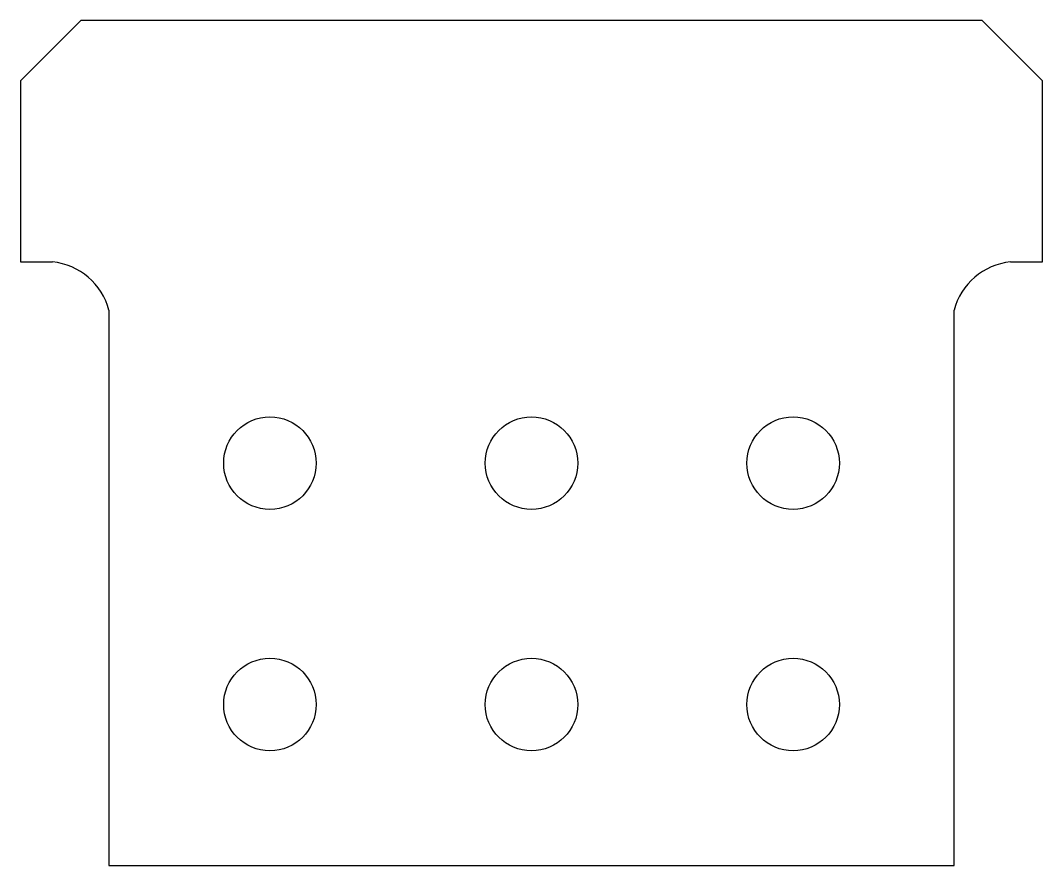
# Model space of a CAD drawing. Header units: millimetres. Extents: x 2575 to 2829, y 1415 to 1625.
import ezdxf

# ---------------------------------------------------------------- set-up
doc = ezdxf.new("R2010")
doc.units = ezdxf.units.MM

msp = doc.modelspace()

# ---------------------------------------------------------------- linework, layer by layer
for p, q in [((2575.28, 1609.85), (2590.28, 1624.85)), ((2814.28, 1624.85), (2590.28, 1624.85)), ((2814.28, 1624.85), (2829.28, 1609.85)), ((2575.28, 1609.85), (2575.28, 1564.85)), ((2829.28, 1564.85), (2829.28, 1609.85)), ((2575.28, 1564.85), (2583.28, 1564.85)), ((2821.28, 1564.85), (2829.28, 1564.85)), ((2597.28, 1552.85), (2597.28, 1414.85)), ((2807.28, 1414.85), (2807.28, 1552.85)), ((2597.28, 1414.85), (2807.28, 1414.85))]:
    msp.add_line(p, q)
for centre in [(2637.28, 1514.85), (2702.28, 1514.85), (2767.28, 1514.85), (2637.28, 1454.85), (2702.28, 1454.85), (2767.28, 1454.85)]:
    msp.add_circle(centre, 11.5)
for centre, start, end in [((2581.54, 1548.65), 14.9192, 83.8782), ((2823.01, 1548.65), 96.1218, 165.0808)]:
    msp.add_arc(centre, 16.29, start, end)

doc.saveas('drawing.dxf')
